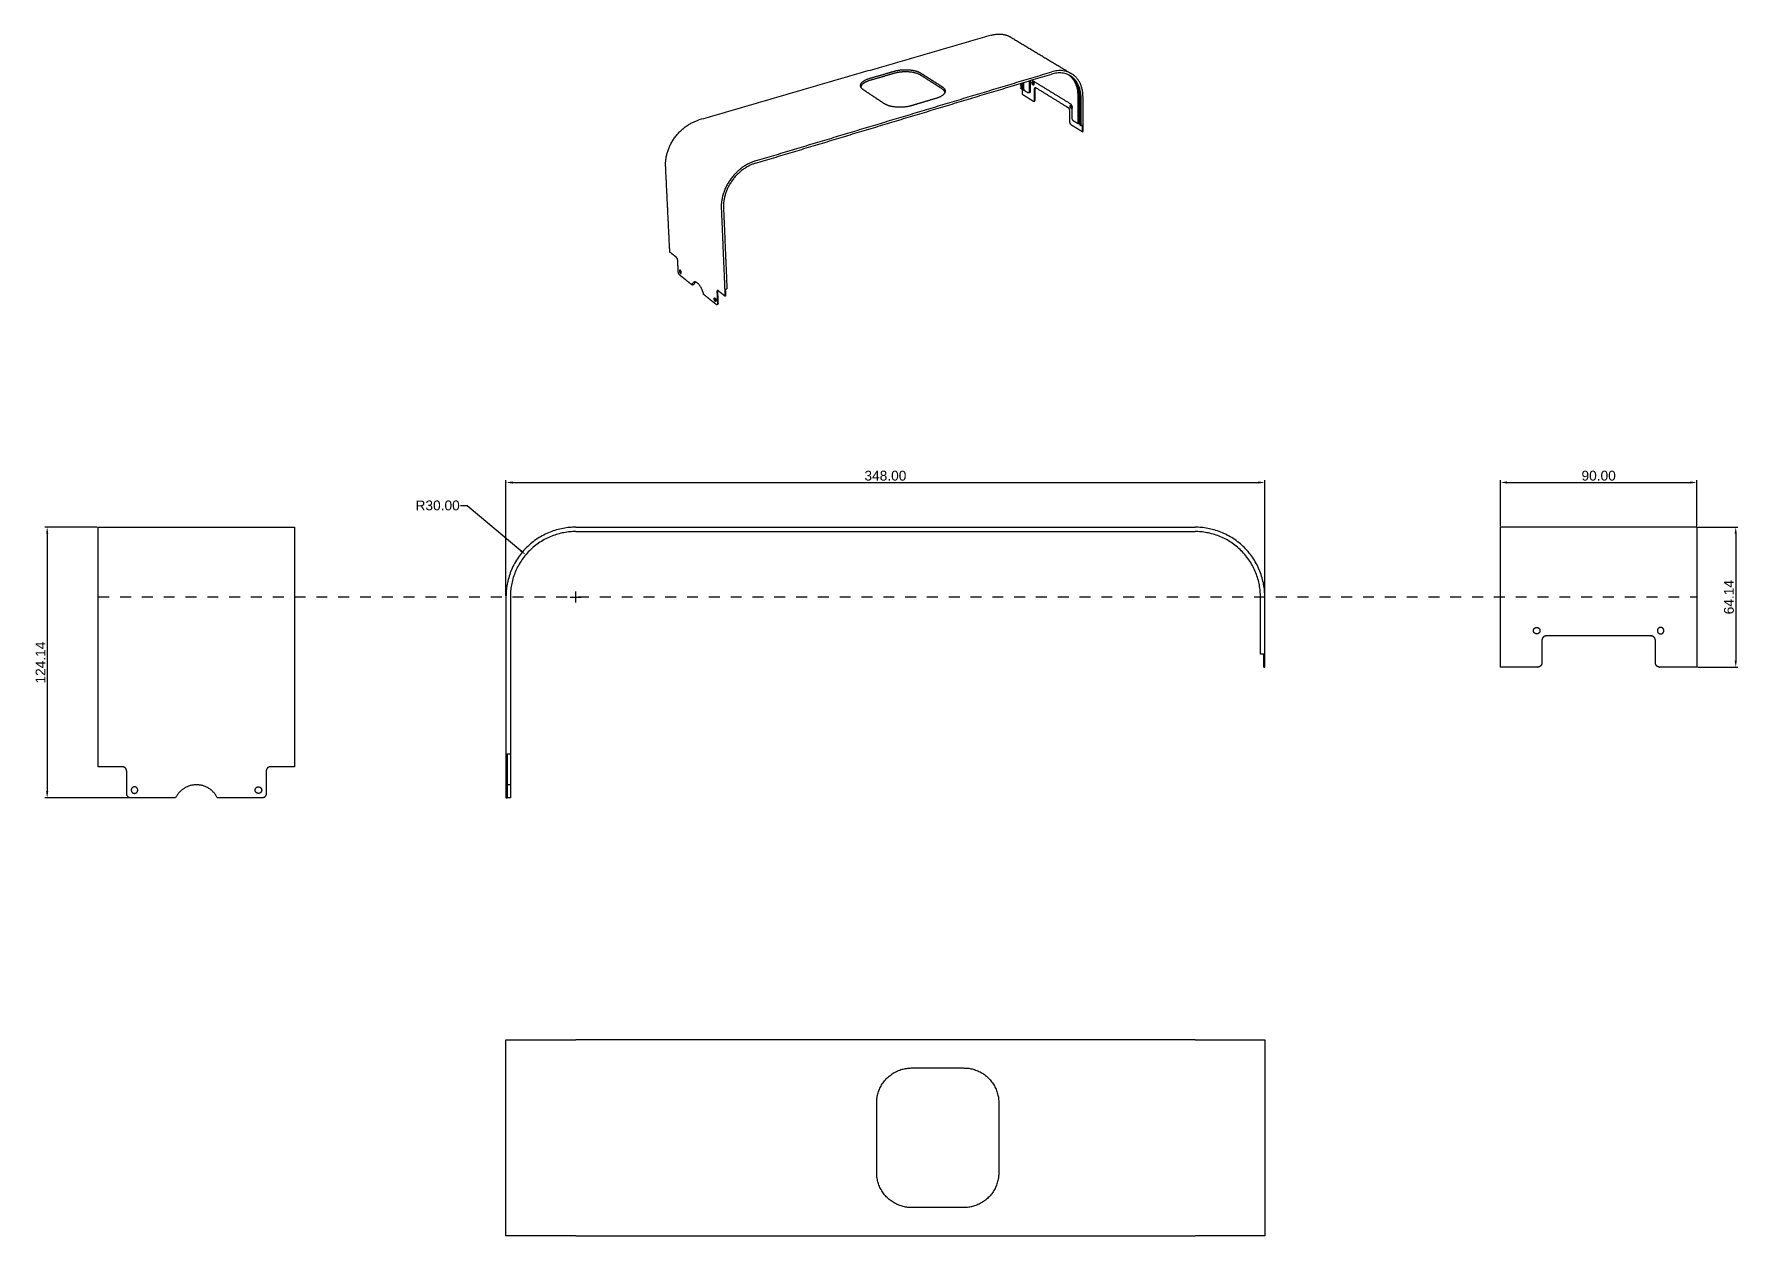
# Model space of a CAD drawing. Header units: millimetres. Extents: x 1430 to 4127, y -46 to 522.
# Drawn here: x 2257 to 3039, y -46 to 506 of the extents above; entities that cross this region are included whole.
import ezdxf

# ---------------------------------------------------------------- set-up
doc = ezdxf.new("R2010")
doc.units = ezdxf.units.MM
doc.header["$MEASUREMENT"] = 0
doc.linetypes.add('Tratteggiato', pattern=[10, 5, -5])
for name, color, linetype, true_color in [('2D', 7, 'Continuous', 0xfcfcfc), ('assi', 4, 'Tratteggiato', 0x00ffff), ('Quote e info', 96, 'Continuous', 0x007f00)]:
    doc.layers.add(name, color=color, linetype=linetype, true_color=true_color)
doc.styles.add('Arial', font='arial.ttf')
doc.dimstyles.new('Millimetro Piccolo', dxfattribs={"dimtxt": 4.5, "dimasz": 3, "dimexe": 1, "dimexo": 0.5, "dimgap": 0.8, "dimtad": 1, "dimtoh": 1, "dimzin": 1, "dimdsep": 46, "dimtxsty": 'Arial', "dimcen": 2.5, "dimadec": 1, "dimazin": 0, "dimtfac": 1, "dimtdec": 4, "dimtix": 1, "dimtmove": 1, "dimatfit": 3, "dimfxl": 1, "dimtolj": 1, "dimtzin": 1, "dimarcsym": 0})

# ---------------------------------------------------------------- blocks, each defined once
blk = doc.blocks.new('*D14')
at = {"layer": 'Defpoints', "color": 0, "transparency": 16777216}
for p in [(2482.79, 266.69), (2505.73, 247.35)]:
    blk.add_point(p, dxfattribs=at)
at = {"layer": 'Quote e info', "color": 0, "lineweight": -2, "transparency": 16777216}
for p, q in [((2452.93, 289.32), (2455.93, 289.32)), ((2455.93, 289.32), (2480.5, 268.62)), ((2503.23, 247.35), (2508.23, 247.35)), ((2505.73, 244.85), (2505.73, 249.85))]:
    blk.add_line(p, q, dxfattribs=at)
at = {"layer": 'Quote e info', "color": 0, "transparency": 16777216}
blk.add_solid([(2480.82, 269), (2480.17, 268.24), (2482.79, 266.69)], dxfattribs=at)
at = {"layer": 'Quote e info', "color": 0, "transparency": 16777216, "insert": (2442.39, 289.32), "char_height": 4.5, "attachment_point": 5, "style": 'Arial'}
blk.add_mtext('\\A1;R30.00', dxfattribs=at)
blk = doc.blocks.new('*D15')
at = {"layer": 'Defpoints', "color": 0, "transparency": 16777216}
for p in [(2286.79, 279.35), (2263.33, 155.21), (2301.79, 155.21)]:
    blk.add_point(p, dxfattribs=at)
at = {"layer": 'Quote e info', "color": 0, "lineweight": -2, "transparency": 16777216}
for p, q in [((2286.29, 279.35), (2262.33, 279.35)), ((2263.33, 276.35), (2263.33, 158.21)), ((2301.29, 155.21), (2262.33, 155.21))]:
    blk.add_line(p, q, dxfattribs=at)
at = {"layer": 'Quote e info', "color": 0, "transparency": 16777216}
for points in [[(2262.83, 276.35), (2263.83, 276.35), (2263.33, 279.35)], [(2262.83, 158.21), (2263.83, 158.21), (2263.33, 155.21)]]:
    blk.add_solid(points, dxfattribs=at)
at = {"layer": 'Quote e info', "color": 0, "transparency": 16777216, "insert": (2260.28, 217.28), "char_height": 4.5, "attachment_point": 5, "rotation": 90, "style": 'Arial'}
blk.add_mtext('\\A1;124.14', dxfattribs=at)
blk = doc.blocks.new('*D16')
at = {"layer": 'Defpoints', "color": 0, "transparency": 16777216}
for p in [(3019.82, 279.35), (3019.82, 215.21), (3037.69, 215.21)]:
    blk.add_point(p, dxfattribs=at)
at = {"layer": 'Quote e info', "color": 0, "lineweight": -2, "transparency": 16777216}
for p, q in [((3020.32, 279.35), (3038.69, 279.35)), ((3037.69, 276.35), (3037.69, 218.21)), ((3020.32, 215.21), (3038.69, 215.21))]:
    blk.add_line(p, q, dxfattribs=at)
at = {"layer": 'Quote e info', "color": 0, "transparency": 16777216}
for points in [[(3037.19, 276.35), (3038.19, 276.35), (3037.69, 279.35)], [(3037.19, 218.21), (3038.19, 218.21), (3037.69, 215.21)]]:
    blk.add_solid(points, dxfattribs=at)
at = {"layer": 'Quote e info', "color": 0, "transparency": 16777216, "insert": (3034.59, 247.28), "char_height": 4.5, "attachment_point": 5, "rotation": 90, "style": 'Arial'}
blk.add_mtext('\\A1;64.14', dxfattribs=at)
blk = doc.blocks.new('*D17')
at = {"layer": 'Defpoints', "color": 0, "transparency": 16777216}
for p in [(3019.82, 299.87), (2929.82, 279.35), (3019.82, 279.35)]:
    blk.add_point(p, dxfattribs=at)
at = {"layer": 'Quote e info', "color": 0, "lineweight": -2, "transparency": 16777216}
for p, q in [((2929.82, 279.85), (2929.82, 300.87)), ((2932.82, 299.87), (3016.82, 299.87)), ((3019.82, 279.85), (3019.82, 300.87))]:
    blk.add_line(p, q, dxfattribs=at)
at = {"layer": 'Quote e info', "color": 0, "transparency": 16777216}
for points in [[(2932.82, 300.37), (2932.82, 299.37), (2929.82, 299.87)], [(3016.82, 300.37), (3016.82, 299.37), (3019.82, 299.87)]]:
    blk.add_solid(points, dxfattribs=at)
at = {"layer": 'Quote e info', "color": 0, "transparency": 16777216, "insert": (2974.82, 302.96), "char_height": 4.5, "attachment_point": 5, "style": 'Arial'}
blk.add_mtext('\\A1;90.00', dxfattribs=at)
blk = doc.blocks.new('*D18')
at = {"layer": 'Defpoints', "color": 0, "transparency": 16777216}
for p in [(2821.73, 299.87), (2473.73, 247.35), (2821.73, 247.35)]:
    blk.add_point(p, dxfattribs=at)
at = {"layer": 'Quote e info', "color": 0, "lineweight": -2, "transparency": 16777216}
for p, q in [((2473.73, 247.85), (2473.73, 300.87)), ((2476.73, 299.87), (2818.73, 299.87)), ((2821.73, 247.85), (2821.73, 300.87))]:
    blk.add_line(p, q, dxfattribs=at)
at = {"layer": 'Quote e info', "color": 0, "transparency": 16777216}
for points in [[(2476.73, 300.37), (2476.73, 299.37), (2473.73, 299.87)], [(2818.73, 300.37), (2818.73, 299.37), (2821.73, 299.87)]]:
    blk.add_solid(points, dxfattribs=at)
at = {"layer": 'Quote e info', "color": 0, "transparency": 16777216, "insert": (2647.73, 302.97), "char_height": 4.5, "attachment_point": 5, "style": 'Arial'}
blk.add_mtext('\\A1;348.00', dxfattribs=at)

msp = doc.modelspace()

# ---------------------------------------------------------------- linework, layer by layer
at = {"layer": '2D'}
for points, degree in [([(2696.253, 504.97), (2629.23, 485.538), (2562.208, 466.105)], 2), ([(2705.263, 504.066), (2719.133, 495.721), (2733.003, 487.376)], 2), ([(2588.064, 447.306), (2656.026, 467.739), (2723.988, 488.172)], 2), ([(2588.104, 446.257), (2656.048, 466.714), (2723.991, 487.17)], 2), ([(2709.754, 482.884), (2709.762, 481.756), (2709.77, 480.629)], 2), ([(2710.214, 480.353), (2709.992, 480.491), (2709.77, 480.629)], 2), ([(2710.196, 483.017), (2710.205, 481.685), (2710.214, 480.353)], 2), ([(2710.214, 480.353), (2710.433, 480.419), (2710.653, 480.485)], 2), ([(2710.43, 480.418), (2710.438, 479.179), (2710.447, 477.94)], 2), ([(2710.653, 480.485), (2710.644, 481.817), (2710.635, 483.149)], 2), ([(2710.653, 480.485), (2710.929, 480.314), (2711.205, 480.143)], 2), ([(2711.208, 479.737), (2711.196, 481.526), (2711.184, 483.314)], 2), ([(2713.085, 478.574), (2712.146, 479.156), (2711.208, 479.737)], 2), ([(2714.044, 478.715), (2713.719, 478.617), (2713.394, 478.518)], 2), ([(2713.654, 484.058), (2713.669, 481.611), (2713.683, 479.165)], 2), ([(2714.342, 479.365), (2714.328, 481.811), (2714.313, 484.256)], 2), ([(2732.753, 473.384), (2723.777, 478.894), (2714.801, 484.403)], 2), ([(2735.955, 477.263), (2735.956, 472.973), (2735.958, 468.683), (2735.96, 464.393)], 3), ([(2716.099, 474.759), (2715.993, 474.726), (2715.886, 474.694)], 2), ([(2733.386, 466.968), (2733.383, 469.492), (2733.381, 472.016)], 2), ([(2736.999, 463.75), (2736.998, 468.043), (2736.997, 472.336), (2736.997, 476.629)], 3), ([(2737.471, 463.456), (2737.471, 469.898), (2737.472, 476.34)], 2), ([(2738.358, 463.734), (2738.36, 470.174), (2738.361, 476.614)], 2), ([(2735.96, 464.393), (2734.987, 464.997), (2734.013, 465.6)], 2), ([(2735.96, 464.393), (2736.181, 464.463), (2736.403, 464.532)], 2), ([(2736.403, 464.532), (2736.701, 464.347), (2736.998, 464.163)], 2), ([(2737.471, 463.456), (2737.235, 463.603), (2736.999, 463.75)], 2), ([(2738.136, 463.665), (2737.804, 463.561), (2737.471, 463.456)], 2), ([(2738.136, 460.721), (2738.136, 462.193), (2738.136, 463.665)], 2), ([(2738.357, 460.79), (2738.358, 462.262), (2738.358, 463.734)], 2), ([(2738.136, 460.721), (2738.247, 460.755), (2738.357, 460.79)], 2), ([(2548.725, 408.53), (2547.834, 426.759), (2546.942, 444.987)], 2), ([(2572.458, 425.591), (2573.25, 406.983), (2574.042, 388.374)], 2), ([(2573.48, 425.906), (2574.267, 407.303), (2575.053, 388.7)], 2), ([(2548.873, 405.516), (2548.799, 407.023), (2548.725, 408.53)], 2), ([(2559.262, 390.547), (2559.637, 390.667), (2560.011, 390.787)], 2), ([(2559.262, 390.547), (2559.137, 390.507), (2559.012, 390.467)], 2), ([(2574.042, 388.374), (2574.108, 386.836), (2574.173, 385.298)], 2), ([(2574.426, 385.38), (2574.299, 385.339), (2574.173, 385.298)], 2), ([(2574.295, 388.455), (2574.674, 388.578), (2575.053, 388.7)], 2), ([(2574.295, 388.455), (2574.36, 386.918), (2574.426, 385.38)], 2), ([(2570.731, 381.454), (2570.612, 381.416), (2570.493, 381.377)], 2), ([(2286.787, 279.354), (2331.787, 279.354), (2376.787, 279.354)], 2), ([(2286.787, 247.354), (2286.787, 263.354), (2286.787, 279.354)], 2), ([(2376.787, 279.354), (2376.787, 263.354), (2376.787, 247.354)], 2), ([(2505.73, 279.354), (2647.73, 279.354), (2789.73, 279.354)], 2), ([(2505.73, 277.354), (2647.73, 277.354), (2789.73, 277.354)], 2), ([(2929.818, 247.354), (2929.818, 263.354), (2929.818, 279.354)], 2), ([(3019.818, 279.354), (2974.818, 279.354), (2929.818, 279.354)], 2), ([(3019.818, 279.354), (3019.818, 263.354), (3019.818, 247.354)], 2), ([(2286.787, 175.498), (2286.787, 211.426), (2286.787, 247.354)], 2), ([(2376.787, 247.354), (2376.787, 211.426), (2376.787, 175.498)], 2), ([(2473.73, 247.354), (2473.73, 211.426), (2473.73, 175.498)], 2), ([(2475.73, 247.354), (2475.73, 211.426), (2475.73, 175.498)], 2), ([(2819.73, 221.21), (2819.73, 234.282), (2819.73, 247.354)], 2), ([(2821.73, 221.21), (2821.73, 234.282), (2821.73, 247.354)], 2), ([(2929.818, 221.21), (2929.818, 234.282), (2929.818, 247.354)], 2), ([(3019.818, 247.354), (3019.818, 234.282), (3019.818, 221.21)], 2), ([(2821.23, 221.21), (2820.48, 221.21), (2819.73, 221.21)], 2), ([(2821.23, 215.21), (2821.23, 218.21), (2821.23, 221.21)], 2), ([(2821.73, 215.21), (2821.73, 218.21), (2821.73, 221.21)], 2), ([(2929.818, 215.21), (2929.818, 218.21), (2929.818, 221.21)], 2), ([(3019.818, 221.21), (3019.818, 218.21), (3019.818, 215.21)], 2), ([(2821.23, 215.21), (2821.48, 215.21), (2821.73, 215.21)], 2), ([(2286.787, 169.498), (2286.787, 172.498), (2286.787, 175.498)], 2), ([(2376.787, 175.498), (2376.787, 172.498), (2376.787, 169.498)], 2), ([(2473.73, 175.498), (2473.73, 172.498), (2473.73, 169.498)], 2), ([(2474.23, 175.498), (2474.23, 172.498), (2474.23, 169.498)], 2), ([(2474.23, 175.498), (2474.98, 175.498), (2475.73, 175.498)], 2), ([(2475.73, 175.498), (2475.73, 174.832), (2475.73, 174.165), (2475.73, 173.498)], 3), ([(2475.73, 173.498), (2475.73, 168.354), (2475.73, 163.21)], 2), ([(2474.23, 169.498), (2473.98, 169.498), (2473.73, 169.498)], 2), ([(2473.73, 169.498), (2473.73, 162.354), (2473.73, 155.21)], 2), ([(2474.23, 169.498), (2474.23, 162.354), (2474.23, 155.21)], 2), ([(2475.73, 161.21), (2474.98, 161.21), (2474.23, 161.21)], 2), ([(2475.73, 163.21), (2475.73, 162.211), (2475.73, 161.211)], 2), ([(2475.73, 161.21), (2475.73, 160.21), (2475.73, 159.21)], 2), ([(2475.73, 159.21), (2475.73, 157.212), (2475.73, 155.214)], 2), ([(2473.73, 155.21), (2473.98, 155.21), (2474.23, 155.21)], 2), ([(2475.73, 155.21), (2474.98, 155.21), (2474.23, 155.21)], 2), ([(2475.73, 155.21), (2475.73, 155.212), (2475.73, 155.214)], 2), ([(2473.73, -45.659), (2473.73, -0.659), (2473.73, 44.341)], 2), ([(2473.73, 44.341), (2489.73, 44.341), (2505.73, 44.341)], 2), ([(2789.73, 44.341), (2647.73, 44.341), (2505.73, 44.341)], 2), ([(2789.73, 44.341), (2805.73, 44.341), (2821.73, 44.341)], 2), ([(2821.73, 44.341), (2821.73, -0.659), (2821.73, -45.659)], 2), ([(2505.73, -45.659), (2489.73, -45.659), (2473.73, -45.659)], 2), ([(2505.73, -45.659), (2647.73, -45.659), (2789.73, -45.659)], 2), ([(2821.73, -45.659), (2805.73, -45.659), (2789.73, -45.659)], 2)]:
    msp.add_open_spline(points, degree=degree, dxfattribs=at)
for points, weights, degree in [([(2696.253, 504.97), (2701.319, 506.439), (2705.263, 504.066)], [2847.39699635, 2487.43056759, 2448.33890413], 2), ([(2738.361, 476.614), (2738.365, 492.494), (2723.988, 488.172)], [2807.42402225, 1977.1502739, 2778.7721194], 2), ([(2737.472, 476.34), (2737.472, 491.229), (2723.991, 487.17)], [2806.34023395, 1976.88381248, 2779.47907502], 2), ([(2732.675, 472.49), (2732.675, 472.687), (2732.724, 472.836), (2732.804, 472.918)], [2826.67274715, 2826.53079655, 2826.28154469, 2825.99042308], 3), ([(2546.942, 444.987), (2546.138, 461.446), (2562.208, 466.105)], [2687.46973504, 1892.32978398, 2693.49905778], 2), ([(2588.064, 447.306), (2571.743, 442.399), (2572.458, 425.591)], [2624.87418082, 1843.80466812, 2618.84485808], 2), ([(2588.104, 446.257), (2572.814, 441.653), (2573.48, 425.906)], [2625.58113645, 1845.07091756, 2619.92864638], 2), ([(2569.54, 384.464), (2569.492, 384.379), (2569.467, 384.247), (2569.475, 384.076)], [2663.6655395, 2663.89651387, 2664.09066236, 2664.20954734], 3), ([(2505.73, 279.354), (2473.73, 279.354), (2473.73, 247.354)], [1, 0.707106781185, 1], 2), ([(2505.73, 277.354), (2475.73, 277.354), (2475.73, 247.354)], [1, 0.707106900397, 1], 2), ([(2821.73, 247.354), (2821.73, 279.354), (2789.73, 279.354)], [1, 0.707106781187, 1], 2), ([(2819.73, 247.354), (2819.73, 277.354), (2789.73, 277.354)], [1, 0.707106900396, 1], 2)]:
    msp.add_rational_spline(points, weights, degree=degree, dxfattribs=at)
for points, weights, degree, knots in [([(2647.247, 473.576), (2648.525, 472.729), (2650.559, 472.155), (2655.239, 471.807), (2657.689, 472.049), (2659.707, 472.652), (2663.5, 473.786), (2667.282, 474.917), (2671.052, 476.045), (2673.047, 476.641), (2674.439, 477.545), (2675.409, 479.563), (2674.951, 480.594), (2673.656, 481.422), (2670.413, 483.496), (2667.19, 485.557), (2663.985, 487.607), (2662.715, 488.419), (2660.719, 488.967), (2656.148, 489.298), (2653.757, 489.068), (2651.781, 488.493), (2648.047, 487.404), (2644.302, 486.313), (2640.545, 485.218), (2638.548, 484.636), (2637.124, 483.75), (2636.051, 481.756), (2636.451, 480.729), (2637.704, 479.899), (2640.866, 477.804), (2644.047, 475.696), (2647.247, 473.576)], [2721.77595067, 2718.54031311, 2716.35068035, 2715.02679649, 2715.94677048, 2718.24627894, 2722.58143214, 2726.91658534, 2731.25173854, 2733.55124762, 2737.04192502, 2744.86979937, 2748.88638725, 2752.12202306, 2760.25534181, 2768.38866056, 2776.52197931, 2779.75761688, 2781.94724828, 2783.2711306, 2782.35115683, 2780.05165104, 2775.71649784, 2771.38134464, 2767.04619144, 2764.7466822, 2761.25600551, 2753.42812958, 2749.41154189, 2746.17590692, 2738.04258817, 2729.90926942, 2721.77595067], 3, [1755.7118802, 1755.7118802, 1755.7118802, 1755.7118802, 1768.2782509, 1768.2782509, 1780.8446214, 1780.8446214, 1780.8446214, 1804.8446214, 1804.8446214, 1804.8446214, 1817.410992, 1817.410992, 1829.9773626, 1829.9773626, 1829.9773626, 1861.9773626, 1861.9773626, 1861.9773626, 1874.5437336, 1874.5437336, 1887.1101038, 1887.1101038, 1887.1101038, 1911.1101038, 1911.1101038, 1911.1101038, 1923.6764771, 1923.6764771, 1936.2428451, 1936.2428451, 1936.2428451, 1968.2428451, 1968.2428451, 1968.2428451, 1968.2428451]), ([(2675.043, 478.863), (2674.863, 479.417), (2674.4, 479.947), (2673.672, 480.413), (2670.43, 482.489), (2667.208, 484.553), (2664.004, 486.605), (2662.734, 487.418), (2660.738, 487.967), (2656.169, 488.298), (2653.778, 488.068), (2651.803, 487.492), (2648.07, 486.402), (2644.326, 485.309), (2640.57, 484.213), (2638.573, 483.63), (2637.149, 482.744), (2636.541, 481.611), (2636.486, 481.475), (2636.447, 481.339)], [2746.78961091, 2748.94485677, 2751.01028357, 2752.82897869, 2760.96229744, 2769.09561619, 2777.22893494, 2780.46457251, 2782.65420391, 2783.97808623, 2783.05811245, 2780.75860667, 2776.42345347, 2772.08830027, 2767.75314707, 2765.45363783, 2761.96296114, 2757.51796489, 2756.98501762, 2756.45238773], 3, [1822.9140223, 1822.9140223, 1822.9140223, 1822.9140223, 1829.9773626, 1829.9773626, 1829.9773626, 1861.9773626, 1861.9773626, 1861.9773626, 1874.5437336, 1874.5437336, 1887.1101038, 1887.1101038, 1887.1101038, 1911.1101038, 1911.1101038, 1911.1101038, 1923.6764771, 1923.6764771, 1925.3815284, 1925.3815284, 1925.3815284, 1925.3815284]), ([(2710.447, 477.94), (2712.151, 476.88), (2713.861, 475.817), (2715.576, 474.751), (2715.736, 474.651), (2715.89, 474.656), (2716.003, 474.767), (2716.116, 474.877), (2716.178, 475.083), (2716.177, 475.339), (2716.168, 476.996), (2716.159, 478.655), (2716.15, 480.315), (2716.149, 480.572), (2716.211, 480.779), (2716.324, 480.89), (2716.437, 481.001), (2716.591, 481.008), (2716.753, 480.909), (2721.641, 477.898), (2726.572, 474.862), (2731.545, 471.799), (2731.71, 471.697), (2731.869, 471.496), (2731.987, 471.24), (2732.104, 470.984), (2732.17, 470.694), (2732.171, 470.435), (2732.173, 468.756), (2732.175, 467.078), (2732.177, 465.402), (2732.178, 465.143), (2732.244, 464.854), (2732.361, 464.598), (2732.478, 464.342), (2732.637, 464.14), (2732.803, 464.037), (2734.575, 462.935), (2736.353, 461.829), (2738.136, 460.721)], [2887.14013422, 2882.81930863, 2878.49848304, 2874.17765746, 2873.77320304, 2873.3108314, 2872.89225904, 2872.47368668, 2872.13320085, 2871.94570456, 2870.73351716, 2869.52132976, 2868.30914236, 2868.12164607, 2867.78116025, 2867.36258788, 2866.94401562, 2866.48164411, 2866.07718947, 2853.87721127, 2841.67723306, 2829.47725486, 2829.07280044, 2828.75939403, 2828.60598146, 2828.4525689, 2828.47171693, 2828.65921322, 2829.87140062, 2831.08358802, 2832.29577543, 2832.48327172, 2832.50241975, 2832.34900719, 2832.19559462, 2831.88218821, 2831.47773379, 2827.15690828, 2822.83608277, 2818.51525726], 3, [365.5741971, 365.5741971, 365.5741971, 365.5741971, 382.5741971, 382.5741971, 382.5741971, 384.1449935, 384.1449935, 384.1449935, 385.7157898, 385.7157898, 385.7157898, 396.0037401, 396.0037401, 396.0037401, 397.5745366, 397.5745366, 397.5745366, 399.1453328, 399.1453328, 399.1453328, 447.1453331, 447.1453331, 447.1453331, 448.7161294, 448.7161294, 448.7161294, 450.2869257, 450.2869257, 450.2869257, 460.5748761, 460.5748761, 460.5748761, 462.1456724, 462.1456724, 462.1456724, 463.7164687, 463.7164687, 463.7164687, 480.7164687, 480.7164687, 480.7164687, 480.7164687]), ([(2714.044, 478.715), (2714.055, 478.719), (2714.1, 478.736), (2714.172, 478.785), (2714.247, 478.886), (2714.302, 479.019), (2714.335, 479.18), (2714.342, 479.301), (2714.342, 479.365)], [2875.77480632, 2875.73872074, 2875.59296511, 2875.34262236, 2875.04350052, 2874.77918817, 2874.55860855, 2874.44630723, 2874.39982948], 3, [1.0469173, 1.0469173, 1.0469173, 1.0469173, 1.1762418, 1.5707979, 1.9653541, 2.3561973, 2.7470402, 3.1415959, 3.1415959, 3.1415959, 3.1415959]), ([(2715.861, 482.624), (2715.858, 483.026), (2715.653, 483.477), (2715.401, 483.631), (2715.149, 483.786), (2714.947, 483.586), (2714.95, 483.184), (2714.952, 482.783), (2715.158, 482.332), (2715.409, 482.178), (2715.661, 482.023), (2715.863, 482.223), (2715.861, 482.624)], [2867.44590239, 2867.15307178, 2867.42775907, 2868.05943362, 2868.69110817, 2869.44056768, 2869.73339829, 2870.0262289, 2869.75154161, 2869.11986706, 2868.48819251, 2867.738733, 2867.44590239], 3, [-9.424778, -9.424778, -9.424778, -9.424778, -7.0685835, -7.0685835, -7.0685835, -4.712389, -4.712389, -4.712389, -2.3561945, -2.3561945, -2.3561945, 0, 0, 0, 0]), ([(2715.294, 483.677), (2715.216, 483.595), (2715.168, 483.447), (2715.172, 482.849), (2715.377, 482.399), (2715.666, 482.221), (2715.702, 482.206), (2715.736, 482.198)], [2869.31516074, 2869.60922479, 2869.86128096, 2870.29717597, 2870.02248869, 2869.29808027, 2869.20280788, 2869.10681442], 3, [-5.863524, -5.863524, -5.863524, -5.863524, -4.712389, -4.712389, -2.3561945, -2.3561945, -2.01029, -2.01029, -2.01029, -2.01029]), ([(2716.099, 474.759), (2716.146, 474.774), (2716.188, 474.799), (2716.222, 474.834), (2716.335, 474.944), (2716.398, 475.15), (2716.396, 475.406), (2716.387, 477.063), (2716.379, 478.722), (2716.37, 480.381), (2716.368, 480.638), (2716.431, 480.845), (2716.544, 480.957), (2716.551, 480.964), (2716.559, 480.971), (2716.567, 480.977)], [1, 0.980698866347, 0.980698866347, 1, 0.999854316538, 0.999735810975, 0.999670553182, 0.999248653236, 0.99882675329, 0.998404853345, 0.998339595551, 0.998221089988, 0.998075406526, 0.99806585975, 0.99805624751, 0.998046579768], 3, [0, 0, 0, 0, 0.1455341, 0.1455341, 0.1455341, 1.7163304, 1.7163304, 1.7163304, 12.0042807, 12.0042807, 12.0042807, 13.5750773, 13.5750773, 13.5750773, 13.6780131, 13.6780131, 13.6780131, 13.6780131]), ([(2732.454, 472.422), (2732.453, 472.828), (2732.663, 473.029), (2732.922, 472.869), (2733.146, 472.732), (2733.333, 472.373), (2733.381, 472.016)], [2826.40180007, 2826.10896946, 2825.35950995, 2824.7278354, 2824.18384209, 2823.90460921, 2824.0246038], 3, [-9.424778, -9.424778, -9.424778, -9.424778, -7.0685835, -7.0685835, -7.0685835, -5.0394467, -5.0394467, -5.0394467, -5.0394467]), ([(2733.381, 471.687), (2733.334, 471.389), (2733.147, 471.26), (2732.924, 471.398), (2732.665, 471.557), (2732.454, 472.016), (2732.454, 472.422)], [2824.26185031, 2824.61381947, 2825.24466016, 2825.78826884, 2826.41994339, 2826.69463068, 2826.40180007], 3, [-4.3838966, -4.3838966, -4.3838966, -4.3838966, -2.3561945, -2.3561945, -2.3561945, 0, 0, 0, 0]), ([(2733.264, 471.417), (2733.226, 471.425), (2733.186, 471.441), (2732.886, 471.626), (2732.676, 472.084), (2732.675, 472.49)], [2825.75362451, 2825.8569166, 2825.95953287, 2826.69089047, 2826.96557775, 2826.67274715], 3, [-2.7280199, -2.7280199, -2.7280199, -2.7280199, -2.3561945, -2.3561945, 0, 0, 0, 0]), ([(2559.012, 390.467), (2557.116, 391.996), (2555.226, 393.52), (2553.344, 395.037), (2553.198, 395.155), (2553.052, 395.374), (2552.827, 395.917), (2552.757, 396.219), (2552.744, 396.485), (2552.67, 398.039), (2552.595, 399.594), (2552.52, 401.15), (2552.512, 401.318), (2552.504, 401.485), (2552.496, 401.653), (2552.483, 401.92), (2552.413, 402.222), (2552.188, 402.765), (2552.042, 402.983), (2551.896, 403.1), (2550.886, 403.907), (2549.878, 404.713), (2548.873, 405.516)], [2693.02878785, 2698.22022739, 2703.41166694, 2708.60310648, 2709.0075609, 2709.32096731, 2709.62779245, 2709.60864441, 2709.42114812, 2708.32678666, 2707.23242519, 2706.13806373, 2706.02023779, 2705.90241186, 2705.78458592, 2705.59708964, 2705.57794158, 2705.88476671, 2706.1981731, 2706.60262755, 2709.39845587, 2712.1942842, 2714.99011252], 3, [334.5125958, 334.5125958, 334.5125958, 334.5125958, 354.9379684, 354.9379684, 354.9379684, 356.5087647, 356.5087647, 358.079561, 358.079561, 358.079561, 360.856473, 360.856473, 360.856473, 361.1554532, 361.1554532, 361.1554532, 362.7262496, 362.7262496, 364.2970458, 364.2970458, 364.2970458, 375.2970458, 375.2970458, 375.2970458, 375.2970458]), ([(2554.049, 395.765), (2554.025, 395.778), (2554.002, 395.793), (2553.981, 395.81), (2553.752, 395.994), (2553.55, 396.481), (2553.531, 396.896), (2553.522, 397.066), (2553.546, 397.198), (2553.592, 397.283)], [1, 0.996487056772, 0.996487056772, 1, 1.0002333548, 1.00033483047, 1.00022665225, 1.00018243489, 1.00011003417, 1.00002394139], 3, [0, 0, 0, 0, 0.0816372, 0.0816372, 0.0816372, 2.4378317, 2.4378317, 2.4378317, 3.4009156, 3.4009156, 3.4009156, 3.4009156]), ([(2560.57, 391.841), (2560.516, 391.787), (2560.376, 391.626), (2560.179, 391.291), (2560.061, 390.965), (2560.011, 390.787)], [2691.29818966, 2691.52919602, 2692.14583304, 2693.10411431, 2693.78784191, 2694.11257615], 3, [324.4370219, 324.4370219, 324.4370219, 324.4370219, 326.7175604, 330.6150781, 334.5125958, 334.5125958, 334.5125958, 334.5125958]), ([(2574.173, 385.298), (2573.117, 386.143), (2572.063, 386.985), (2571.011, 387.826), (2570.859, 387.947), (2570.718, 387.956), (2570.519, 387.744), (2570.47, 387.533), (2570.482, 387.262), (2570.49, 387.092), (2570.497, 386.922), (2570.504, 386.752), (2570.573, 385.173), (2570.642, 383.595), (2570.71, 382.019), (2570.722, 381.749), (2570.673, 381.539), (2570.475, 381.33), (2570.335, 381.34), (2570.183, 381.462), (2568.243, 383.026), (2566.311, 384.583), (2564.386, 386.135)], [2646.36523556, 2649.1610638, 2651.95689205, 2654.75272029, 2655.15717474, 2655.61954637, 2656.4566911, 2656.79717691, 2656.98467318, 2657.10249912, 2657.22032506, 2657.338151, 2658.43251246, 2659.52687392, 2660.62123539, 2660.80873168, 2661.1492175, 2661.98636223, 2662.44873386, 2662.85318828, 2668.04462782, 2673.23606737, 2678.42750691], 3, [231.3813626, 231.3813626, 231.3813626, 231.3813626, 242.3813623, 242.3813623, 242.3813623, 243.9521585, 243.9521585, 245.5229549, 245.5229549, 245.5229549, 245.821935, 245.821935, 245.821935, 248.598847, 248.598847, 248.598847, 250.1696434, 250.1696434, 251.7404397, 251.7404397, 251.7404397, 272.1658122, 272.1658122, 272.1658122, 272.1658122]), ([(2569.475, 384.076), (2569.493, 383.654), (2569.7, 383.159), (2569.936, 382.969), (2569.96, 382.949), (2569.986, 382.932), (2570.014, 382.918)], [2664.20954734, 2664.50237795, 2664.22769067, 2663.59601612, 2651.8701486, 2651.8701486, 2663.59601612], 3, [-9.424778, -9.424778, -9.424778, -9.424778, -7.0685835, -7.0685835, -7.0685835, -6.9749806, -6.9749806, -6.9749806, -6.9749806]), ([(2570.854, 387.912), (2570.766, 387.801), (2570.723, 387.599), (2570.734, 387.344), (2570.742, 387.174), (2570.749, 387.003), (2570.756, 386.833), (2570.825, 385.255), (2570.894, 383.677), (2570.962, 382.101), (2570.974, 381.831), (2570.925, 381.62), (2570.826, 381.516), (2570.8, 381.488), (2570.768, 381.467), (2570.731, 381.454)], [2656.38019625, 2656.76613453, 2657.07886158, 2657.25562026, 2657.3734462, 2657.49127214, 2657.60909807, 2658.70345954, 2659.797821, 2660.89218246, 2661.07967875, 2661.42016458, 2661.83873694, 2605.9026917, 2605.9026917, 2661.83873694], 3, [244.0421154, 244.0421154, 244.0421154, 244.0421154, 245.5229549, 245.5229549, 245.5229549, 245.821935, 245.821935, 245.821935, 248.598847, 248.598847, 248.598847, 250.1696434, 250.1696434, 250.1696434, 250.2836571, 250.2836571, 250.2836571, 250.2836571]), ([(3019.818, 215.21), (3014.151, 215.21), (3008.485, 215.21), (3002.818, 215.21), (3002.281, 215.21), (3001.784, 215.416), (3001.404, 215.796), (3001.024, 216.176), (3000.818, 216.673), (3000.818, 217.21), (3000.818, 220.64), (3000.818, 224.069), (3000.818, 227.498), (3000.818, 228.036), (3000.612, 228.532), (3000.232, 228.913), (2999.852, 229.293), (2999.356, 229.498), (2998.818, 229.498), (2982.818, 229.498), (2966.818, 229.498), (2950.818, 229.498), (2950.281, 229.498), (2949.784, 229.293), (2949.404, 228.913), (2949.024, 228.532), (2948.818, 228.036), (2948.818, 227.498), (2948.818, 224.069), (2948.818, 220.64), (2948.818, 217.21), (2948.818, 216.673), (2948.612, 216.176), (2948.232, 215.796), (2947.852, 215.416), (2947.356, 215.21), (2946.818, 215.21), (2941.151, 215.21), (2935.485, 215.21), (2929.818, 215.21)], [1, 1, 1, 1, 0.949253021674, 0.949253021674, 1, 0.949253021679, 0.949253021679, 1, 1, 1, 1, 0.949253021679, 0.949253021679, 1, 0.949253033313, 0.949253033313, 1, 1, 1, 1, 0.949253021674, 0.949253021674, 1, 0.949253021669, 0.949253021669, 1, 1, 1, 1, 0.949253021669, 0.949253021669, 1, 0.949253021674, 0.949253021674, 1, 1, 1, 1], 3, [365.5741971, 365.5741971, 365.5741971, 365.5741971, 382.5741971, 382.5741971, 382.5741971, 384.1449935, 384.1449935, 384.1449935, 385.7157898, 385.7157898, 385.7157898, 396.0037401, 396.0037401, 396.0037401, 397.5745365, 397.5745365, 397.5745365, 399.1453328, 399.1453328, 399.1453328, 447.1453331, 447.1453331, 447.1453331, 448.7161294, 448.7161294, 448.7161294, 450.2869257, 450.2869257, 450.2869257, 460.5748761, 460.5748761, 460.5748761, 462.1456724, 462.1456724, 462.1456724, 463.7164687, 463.7164687, 463.7164687, 480.7164687, 480.7164687, 480.7164687, 480.7164687]), ([(2947.904, 231.913), (2947.904, 233.413), (2946.404, 233.413), (2944.904, 233.413), (2944.904, 231.913), (2944.904, 230.413), (2946.404, 230.413), (2947.904, 230.413), (2947.904, 231.913)], [1, 0.707106781187, 1, 0.707106781187, 1, 0.707106781187, 1, 0.707106781187, 1], 2, [0, 0, 0, 2.3561945, 2.3561945, 4.712389, 4.712389, 7.0685835, 7.0685835, 9.424778, 9.424778, 9.424778]), ([(3001.732, 231.913), (3001.732, 233.413), (3003.232, 233.413), (3004.732, 233.413), (3004.732, 231.913), (3004.732, 230.413), (3003.232, 230.413), (3001.732, 230.413), (3001.732, 231.913)], [1, 0.707106781187, 1, 0.707106781187, 1, 0.707106781187, 1, 0.707106781187, 1], 2, [0, 0, 0, 2.3561945, 2.3561945, 4.712389, 4.712389, 7.0685835, 7.0685835, 9.424778, 9.424778, 9.424778]), ([(2322.212, 155.21), (2315.404, 155.21), (2308.595, 155.21), (2301.787, 155.21), (2300.615, 155.21), (2299.787, 156.039), (2299.787, 157.21), (2299.787, 160.306), (2299.787, 163.402), (2299.787, 166.498), (2299.787, 166.832), (2299.787, 167.165), (2299.787, 167.498), (2299.787, 168.67), (2298.958, 169.498), (2297.787, 169.498), (2294.12, 169.498), (2290.454, 169.498), (2286.787, 169.498)], [1, 1, 1, 1, 0.804737854124, 0.804737854124, 1, 1, 1, 1, 1, 1, 1, 0.804737854124, 0.804737854124, 1, 1, 1, 1], 3, [334.5125958, 334.5125958, 334.5125958, 334.5125958, 354.9379684, 354.9379684, 354.9379684, 358.079561, 358.079561, 358.079561, 360.856473, 360.856473, 360.856473, 361.1554532, 361.1554532, 361.1554532, 364.2970458, 364.2970458, 364.2970458, 375.2970458, 375.2970458, 375.2970458, 375.2970458]), ([(2376.787, 169.498), (2373.12, 169.498), (2369.454, 169.498), (2365.787, 169.498), (2364.615, 169.498), (2363.787, 168.67), (2363.787, 167.498), (2363.787, 167.165), (2363.787, 166.832), (2363.787, 166.498), (2363.787, 163.402), (2363.787, 160.306), (2363.787, 157.21), (2363.787, 156.039), (2362.958, 155.21), (2361.787, 155.21), (2354.978, 155.21), (2348.17, 155.21), (2341.362, 155.21)], [1, 1, 1, 1, 0.804737854124, 0.804737854124, 1, 1, 1, 1, 1, 1, 1, 0.804737854124, 0.804737854124, 1, 1, 1, 1], 3, [231.3813626, 231.3813626, 231.3813626, 231.3813626, 242.3813623, 242.3813623, 242.3813623, 245.5229549, 245.5229549, 245.5229549, 245.821935, 245.821935, 245.821935, 248.598847, 248.598847, 248.598847, 251.7404397, 251.7404397, 251.7404397, 272.1658122, 272.1658122, 272.1658122, 272.1658122]), ([(2304.873, 158.796), (2304.873, 157.296), (2303.373, 157.296), (2301.873, 157.296), (2301.873, 158.796), (2301.873, 160.296), (2303.373, 160.296), (2304.873, 160.296), (2304.873, 158.796)], [1, 0.707106781187, 1, 0.707106781187, 1, 0.707106781187, 1, 0.707106781187, 1], 2, [0, 0, 0, 2.3561945, 2.3561945, 4.712389, 4.712389, 7.0685835, 7.0685835, 9.424778, 9.424778, 9.424778]), ([(2341.362, 155.21), (2338.466, 161.229), (2331.787, 161.229), (2325.108, 161.229), (2322.212, 155.21)], [1, 0.846620624256, 1, 0.846620624256, 1], 2, [0, 0, 0, 11.9254075, 11.9254075, 23.8508151, 23.8508151, 23.8508151]), ([(2358.701, 158.796), (2358.701, 157.296), (2360.201, 157.296), (2361.701, 157.296), (2361.701, 158.796), (2361.701, 160.296), (2360.201, 160.296), (2358.701, 160.296), (2358.701, 158.796)], [1, 0.707106781187, 1, 0.707106781187, 1, 0.707106781187, 1, 0.707106781187, 1], 2, [0, 0, 0, 2.3561945, 2.3561945, 4.712389, 4.712389, 7.0685835, 7.0685835, 9.424778, 9.424778, 9.424778]), ([(2643.73, -16.648), (2643.73, -26.021), (2650.358, -32.648), (2659.73, -32.648), (2667.73, -32.648), (2675.73, -32.648), (2683.73, -32.648), (2693.103, -32.648), (2699.73, -26.021), (2699.73, -16.648), (2699.73, -5.982), (2699.73, 4.685), (2699.73, 15.352), (2699.73, 24.724), (2693.103, 31.352), (2683.73, 31.352), (2675.73, 31.352), (2667.73, 31.352), (2659.73, 31.352), (2650.358, 31.352), (2643.73, 24.724), (2643.73, 15.352), (2643.73, 4.685), (2643.73, -5.982), (2643.73, -16.648)], [1, 0.804737933597, 0.804737933597, 1, 1, 1, 1, 0.80473801307, 0.80473801307, 1, 1, 1, 1, 0.804738092543, 0.804738092543, 1, 1, 1, 1, 0.804737854124, 0.804737854124, 1, 1, 1, 1], 3, [0, 0, 0, 0, 25.1327401, 25.1327401, 25.1327401, 49.1327401, 49.1327401, 49.1327401, 74.265479, 74.265479, 74.265479, 106.265479, 106.265479, 106.265479, 131.3982167, 131.3982167, 131.3982167, 155.3982167, 155.3982167, 155.3982167, 180.530958, 180.530958, 180.530958, 212.530958, 212.530958, 212.530958, 212.530958])]:
    msp.add_rational_spline(points, weights, degree=degree, knots=knots, dxfattribs=at)
for points, knots in [([(2731.75, 486.796), (2732.105, 486.531), (2732.758, 485.965), (2733.886, 484.674), (2734.978, 482.788), (2735.783, 480.152), (2735.955, 478.259), (2735.955, 477.263)], [0, 0, 0, 0, 1.3289033, 2.5851828, 5.1305784, 7.8195071, 10.8059608, 10.8059608, 10.8059608, 10.8059608]), ([(2736.997, 476.629), (2736.997, 477.171), (2736.945, 478.225), (2736.636, 480.205), (2735.901, 482.458), (2734.422, 484.808), (2733.058, 486.021), (2732.293, 486.515)], [0, 0, 0, 0, 1.6265439, 3.1613314, 6.0043259, 8.6889441, 11.4204709, 11.4204709, 11.4204709, 11.4204709]), ([(2713.683, 479.165), (2713.684, 479.104), (2713.678, 478.989), (2713.646, 478.829), (2713.593, 478.695), (2713.518, 478.59), (2713.424, 478.522), (2713.313, 478.497), (2713.196, 478.515), (2713.122, 478.551), (2713.085, 478.574)], [0, 0, 0, 0, 0.1825841, 0.3453196, 0.4882891, 0.6137622, 0.7256644, 0.8326549, 0.9467454, 1.0775261, 1.0775261, 1.0775261, 1.0775261]), ([(2736.403, 464.532), (2736.402, 468.376), (2736.401, 472.481), (2736.4, 476.793), (2736.4, 477.316), (2736.399, 477.634), (2736.395, 477.799), (2736.39, 477.971), (2736.383, 478.166), (2736.368, 478.445), (2736.333, 478.922), (2736.21, 480.027), (2735.893, 481.528), (2735.319, 483.086), (2734.888, 483.927), (2734.694, 484.261)], [0, 0, 0, 0, 11.5333494, 12.3138456, 12.9363022, 13.1015092, 13.2669377, 13.4314614, 13.6191177, 13.8526999, 14.2705732, 15.0510414, 17.1892396, 18.859549, 20.0197834, 20.0197834, 20.0197834, 20.0197834]), ([(2733.381, 472.016), (2733.381, 472.083), (2733.372, 472.219), (2733.323, 472.494), (2733.213, 472.82), (2733.045, 473.108), (2732.883, 473.289), (2732.797, 473.357), (2732.753, 473.384)], [0, 0, 0, 0, 0.2005659, 0.4090648, 0.8345876, 1.2300566, 1.4033838, 1.5586004, 1.5586004, 1.5586004, 1.5586004]), ([(2734.013, 465.6), (2733.969, 465.628), (2733.883, 465.696), (2733.721, 465.877), (2733.553, 466.165), (2733.422, 466.555), (2733.386, 466.832), (2733.386, 466.968)], [0, 0, 0, 0, 0.1556539, 0.3293356, 0.7250813, 1.1502376, 1.558456, 1.558456, 1.558456, 1.558456]), ([(2554.11, 396.151), (2554.113, 396.094), (2554.112, 395.99), (2554.088, 395.85), (2554.043, 395.744), (2553.976, 395.673), (2553.885, 395.652), (2553.755, 395.698), (2553.625, 395.829), (2553.498, 396.024), (2553.372, 396.31), (2553.297, 396.6), (2553.275, 396.885), (2553.288, 397.057), (2553.334, 397.202), (2553.41, 397.3), (2553.531, 397.318), (2553.637, 397.259), (2553.75, 397.16), (2553.852, 397.011), (2553.953, 396.819), (2554.035, 396.598), (2554.09, 396.366), (2554.107, 396.215), (2554.11, 396.151)], [0, 0, 0, 0, 0.1715863, 0.3119652, 0.4236009, 0.513249, 0.5957815, 0.6919314, 0.9156424, 1.1393091, 1.3895724, 1.8482439, 2.03599, 2.2437368, 2.3645126, 2.4885153, 2.600571, 2.7052665, 2.8404185, 3.0555508, 3.2372512, 3.495755, 3.7591478, 3.951188, 3.951188, 3.951188, 3.951188]), ([(2564.386, 386.135), (2564.244, 386.687), (2563.903, 387.751), (2563.336, 388.999), (2562.812, 389.89), (2562.41, 390.465), (2561.997, 390.952), (2561.579, 391.345), (2561.164, 391.634), (2560.759, 391.814), (2560.367, 391.879), (2559.997, 391.819), (2559.668, 391.634), (2559.391, 391.337), (2559.166, 390.94), (2559.059, 390.634), (2559.012, 390.467)], [0, 0, 0, 0, 1.7090081, 3.3456998, 4.105928, 4.8080523, 5.4472523, 6.020647, 6.5239382, 6.9598342, 7.3443816, 7.7031728, 8.0660013, 8.4610168, 8.9111123, 9.4298596, 9.4298596, 9.4298596, 9.4298596]), ([(2569.223, 383.994), (2569.226, 383.929), (2569.243, 383.776), (2569.299, 383.54), (2569.383, 383.317), (2569.486, 383.118), (2569.592, 382.969), (2569.707, 382.862), (2569.818, 382.806), (2569.941, 382.816), (2570.024, 382.919), (2570.064, 383.043), (2570.084, 383.197), (2570.076, 383.441), (2570.019, 383.719), (2569.919, 383.983), (2569.824, 384.167), (2569.729, 384.305), (2569.629, 384.411), (2569.519, 384.482), (2569.393, 384.497), (2569.297, 384.413), (2569.249, 384.299), (2569.222, 384.157), (2569.221, 384.052), (2569.223, 383.994)], [0, 0, 0, 0, 0.1945049, 0.4618592, 0.7250416, 0.910644, 1.1313694, 1.2708661, 1.3794981, 1.4954276, 1.6216284, 1.7437702, 1.8960752, 2.079315, 2.4776869, 2.7410982, 2.9268174, 3.0958154, 3.2436373, 3.3625706, 3.4834049, 3.602956, 3.716009, 3.8579136, 4.031458, 4.031458, 4.031458, 4.031458])]:
    msp.add_open_spline(points, degree=3, knots=knots, dxfattribs=at)
at = {"layer": 'assi'}
msp.add_lwpolyline([(2286.787, 247.354), (3019.818, 247.354)], dxfattribs=at)

# ---------------------------------------------------------------- dimensions: what is measured, and where the dimension line sits
at = {"layer": 'Quote e info'}
for base, p1, p2, picture, middle in [((2821.73, 299.866), (2473.73, 247.354), (2821.73, 247.354), '*D18', (2647.73, 302.965)), ((3019.818, 299.866), (2929.818, 279.354), (3019.818, 279.354), '*D17', (2974.818, 302.964))]:
    dim = msp.add_linear_dim(base=base, p1=p1, p2=p2, dimstyle='Millimetro Piccolo', dxfattribs=at)
    dim.commit()
    dim.dimension.update_dxf_attribs({"geometry": picture, "text_midpoint": middle})
dim = msp.add_radius_dim(center=(2505.73, 247.354), mpoint=(2482.789, 266.686), dimstyle='Millimetro Piccolo', override={"dimtad": 0, "dimtofl": 0}, dxfattribs=at)
dim.commit()
dim.dimension.update_dxf_attribs({"geometry": '*D14', "text_midpoint": (2455.931, 289.318), "dimtype": 164})
for base, p1, p2, picture, middle in [((2263.334, 155.21), (2286.787, 279.354), (2301.787, 155.21), '*D15', (2260.275, 217.282)), ((3037.686, 215.21), (3019.818, 279.354), (3019.818, 215.21), '*D16', (3034.588, 247.282))]:
    dim = msp.add_linear_dim(base=base, p1=p1, p2=p2, angle=90, dimstyle='Millimetro Piccolo', dxfattribs=at)
    dim.commit()
    dim.dimension.update_dxf_attribs({"geometry": picture, "text_midpoint": middle})

doc.saveas('drawing.dxf')
